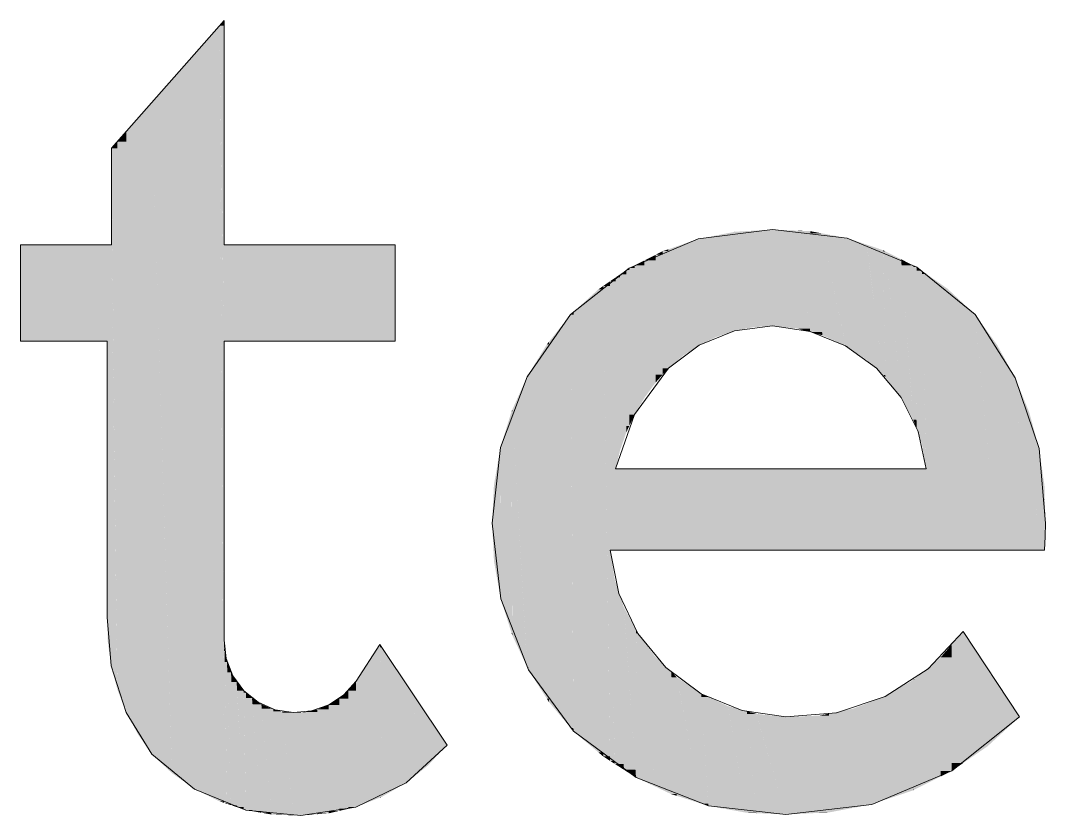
# Model space of a CAD drawing. Extents: x -1 to 1342, y -35 to 723.
# Drawn here: x 1244.445 to 1246.866, y 283.967 to 285.844 of the extents above; entities that cross this region are included whole.
import ezdxf

# ---------------------------------------------------------------- set-up
doc = ezdxf.new("R2010")
doc.units = 0
doc.layers.get('0').update_dxf_attribs({"lineweight": 18})
doc.layers.add('P11_Plankopf_Ausführung_AF_4_800 Plankopf', color=7, linetype='Continuous', lineweight=25)

# ---------------------------------------------------------------- blocks, each defined once
blk = doc.blocks.new('Referenz-A0SKLQSHLL', base_point=(1054.4775, 131.3883))
at = {"layer": 'P11_Plankopf_Ausführung_AF_4_800 Plankopf', "color": 0, "linetype": 'Continuous', "lineweight": 13, "ltscale": 16.9}
for p, q in [((1244.9254, 285.844), (1244.6594, 285.5422)), ((1244.9254, 285.3146), (1244.9254, 285.844)), ((1244.6594, 285.5422), (1244.6594, 285.3146)), ((1246.221, 285.3504), (1246.0455, 285.3282)), ((1246.3975, 285.3303), (1246.221, 285.3504)), ((1246.0455, 285.3282), (1245.8826, 285.2596)), ((1246.5614, 285.2616), (1246.3975, 285.3303)), ((1244.6594, 285.3146), (1244.4448, 285.3146)), ((1244.4448, 285.3146), (1244.4448, 285.087)), ((1245.3298, 285.3146), (1244.9254, 285.3146)), ((1245.3298, 285.087), (1245.3298, 285.3146)), ((1245.8826, 285.2596), (1245.7441, 285.1497)), ((1246.6994, 285.1497), (1246.5614, 285.2616)), ((1245.7441, 285.1497), (1245.6413, 285.003)), ((1246.7939, 285.0006), (1246.6994, 285.1497)), ((1246.1313, 285.1113), (1246.0476, 285.0773)), ((1246.221, 285.1228), (1246.1313, 285.1113)), ((1246.3101, 285.1098), (1246.221, 285.1228)), ((1246.3936, 285.0758), (1246.3101, 285.1098)), ((1244.4448, 285.087), (1244.6495, 285.087)), ((1244.6495, 285.087), (1244.6495, 284.435)), ((1244.9254, 284.3812), (1244.9254, 285.087)), ((1244.9254, 285.087), (1245.3298, 285.087)), ((1246.0476, 285.0773), (1245.9752, 285.0231)), ((1246.4665, 285.0228), (1246.3936, 285.0758)), ((1245.9752, 285.0231), (1245.895, 284.9135)), ((1246.5246, 284.954), (1246.4665, 285.0228)), ((1245.6413, 285.003), (1245.5782, 284.8355)), ((1246.8504, 284.8333), (1246.7939, 285.0006)), ((1246.5646, 284.8732), (1246.5246, 284.954)), ((1245.895, 284.9135), (1245.8503, 284.7852)), ((1246.5841, 284.7852), (1246.5646, 284.8732)), ((1245.5782, 284.8355), (1245.5587, 284.6575)), ((1246.8655, 284.6575), (1246.8504, 284.8333)), ((1246.5841, 284.7852), (1245.8503, 284.7852)), ((1245.5587, 284.6575), (1245.5789, 284.4786)), ((1246.8652, 284.6254), (1246.8655, 284.6575)), ((1246.8631, 284.5934), (1246.8652, 284.6254)), ((1245.8374, 284.5934), (1245.8578, 284.4912)), ((1245.8374, 284.5934), (1246.8631, 284.5934)), ((1245.5789, 284.4786), (1245.6444, 284.3109)), ((1245.8578, 284.4912), (1245.9024, 284.397)), ((1244.6495, 284.435), (1244.6589, 284.3201)), ((1246.5883, 284.3136), (1246.671, 284.4016)), ((1246.8042, 284.1996), (1246.671, 284.4016)), ((1244.9254, 284.3812), (1244.9302, 284.3377)), ((1245.9024, 284.397), (1245.9686, 284.3165)), ((1245.2937, 284.371), (1245.2375, 284.2841)), ((1245.4521, 284.1332), (1245.2937, 284.371)), ((1244.9302, 284.3377), (1244.946, 284.2969)), ((1244.6589, 284.3201), (1244.6946, 284.2104)), ((1245.6444, 284.3109), (1245.7509, 284.1657)), ((1245.9686, 284.3165), (1246.0524, 284.2545)), ((1246.4867, 284.2483), (1246.5883, 284.3136)), ((1244.946, 284.2969), (1244.9719, 284.2616)), ((1245.2086, 284.2521), (1245.2375, 284.2841)), ((1244.9719, 284.2616), (1245.006, 284.2342)), ((1246.0524, 284.2545), (1246.1488, 284.2147)), ((1245.006, 284.2342), (1245.046, 284.2165)), ((1245.1728, 284.2282), (1245.2086, 284.2521)), ((1246.3723, 284.2095), (1246.4867, 284.2483)), ((1244.6946, 284.2104), (1244.7546, 284.1118)), ((1245.046, 284.2165), (1245.0893, 284.2098)), ((1245.0893, 284.2098), (1245.1322, 284.2138)), ((1245.1322, 284.2138), (1245.1728, 284.2282)), ((1246.1488, 284.2147), (1246.252, 284.1996)), ((1246.252, 284.1996), (1246.3723, 284.2095)), ((1246.6441, 284.0721), (1246.8042, 284.1996)), ((1245.7509, 284.1657), (1245.8985, 284.0566)), ((1245.3555, 284.044), (1245.4521, 284.1332)), ((1244.7546, 284.1118), (1244.8561, 284.0295)), ((1246.4552, 283.9933), (1246.6441, 284.0721)), ((1245.237, 283.9869), (1245.3555, 284.044)), ((1245.8985, 284.0566), (1246.0695, 283.9896)), ((1244.8561, 284.0295), (1244.977, 283.9799)), ((1246.0695, 283.9896), (1246.252, 283.9693)), ((1246.252, 283.9693), (1246.4552, 283.9933)), ((1244.977, 283.9799), (1245.107, 283.967)), ((1245.107, 283.967), (1245.237, 283.9869))]:
    blk.add_line(p, q, dxfattribs=at)
at = {"layer": 'P11_Plankopf_Ausführung_AF_4_800 Plankopf', "color": 0, "linetype": 'Continuous', "lineweight": 0, "ltscale": 0.0169}
for points in [[(1244.9147, 285.7653), (1244.8561, 285.7653), (1244.9147, 285.8318)], [(1244.9254, 285.8318), (1244.9147, 285.8318), (1244.9254, 285.844)], [(1244.9254, 284.0003), (1244.9147, 284.0003), (1244.9147, 285.8318)], [(1244.9254, 285.3146), (1244.9254, 285.8318), (1244.9147, 285.8318)], [(1244.9254, 284.3812), (1244.9232, 284.3812), (1244.9147, 285.8318)], [(1244.9254, 285.087), (1244.9202, 285.087), (1244.9147, 285.8318)], [(1244.9254, 285.3146), (1244.9222, 285.3146), (1244.9147, 285.8318)], [(1244.8561, 285.7044), (1244.8024, 285.7044), (1244.8561, 285.7653)], [(1244.9138, 284.0295), (1244.8561, 284.0295), (1244.8561, 285.7653)], [(1244.9147, 284.0003), (1244.9147, 285.7653), (1244.8561, 285.7653)], [(1244.8024, 285.6502), (1244.7546, 285.6502), (1244.8024, 285.7044)], [(1244.8549, 284.067), (1244.8024, 284.067), (1244.8024, 285.7044)], [(1244.8561, 284.0295), (1244.8561, 285.7044), (1244.8024, 285.7044)], [(1244.7546, 285.6129), (1244.7217, 285.6129), (1244.7546, 285.6502)], [(1244.801, 284.1118), (1244.7546, 284.1118), (1244.7546, 285.6502)], [(1244.8024, 284.067), (1244.8024, 285.6502), (1244.7546, 285.6502)], [(1244.7217, 285.5821), (1244.6946, 285.5821), (1244.7217, 285.6129)], [(1244.7536, 284.1593), (1244.7217, 284.1593), (1244.7217, 285.6129)], [(1244.7546, 284.1118), (1244.7546, 285.6129), (1244.7217, 285.6129)], [(1244.6946, 285.5583), (1244.6736, 285.5583), (1244.6946, 285.5821)], [(1244.7208, 284.2104), (1244.6946, 284.2104), (1244.6946, 285.5821)], [(1244.7217, 284.1593), (1244.7217, 285.5821), (1244.6946, 285.5821)], [(1244.6736, 285.5422), (1244.6594, 285.5422), (1244.6736, 285.5583)], [(1244.6619, 285.3146), (1244.6594, 285.3146), (1244.6594, 285.5422)], [(1244.6736, 284.2642), (1244.6736, 285.5422), (1244.6594, 285.5422)], [(1244.6938, 284.2642), (1244.6736, 284.2642), (1244.6736, 285.5583)], [(1244.6946, 284.2104), (1244.6946, 285.5583), (1244.6736, 285.5583)], [(1246.1313, 285.3366), (1246.0883, 285.3366), (1246.1313, 285.345)], [(1246.1325, 285.345), (1246.1313, 285.345), (1246.1325, 285.3452)], [(1246.1325, 285.1115), (1246.1313, 285.1115), (1246.1313, 285.345)], [(1246.1325, 285.1115), (1246.1325, 285.345), (1246.1313, 285.345)], [(1246.1758, 285.3452), (1246.1325, 285.3452), (1246.1758, 285.3477)], [(1246.1758, 285.1199), (1246.1325, 285.1199), (1246.1325, 285.3452)], [(1246.1758, 285.1199), (1246.1758, 285.3452), (1246.1325, 285.3452)], [(1246.221, 285.3477), (1246.1758, 285.3477), (1246.221, 285.3504)], [(1246.221, 285.1228), (1246.1758, 285.1228), (1246.1758, 285.3477)], [(1246.221, 285.1228), (1246.221, 285.3477), (1246.1758, 285.3477)], [(1246.2792, 285.1228), (1246.221, 285.1228), (1246.221, 285.3504)], [(1246.2808, 285.3478), (1246.2216, 285.3478), (1246.221, 285.3504)], [(1246.2808, 285.1165), (1246.2808, 285.3478), (1246.2216, 285.3478)], [(1246.309, 285.1165), (1246.2808, 285.1165), (1246.2808, 285.3478)], [(1246.31, 285.3466), (1246.2809, 285.3466), (1246.2808, 285.3478)], [(1246.31, 285.1086), (1246.31, 285.3466), (1246.2809, 285.3466)], [(1246.3379, 285.1086), (1246.31, 285.1086), (1246.31, 285.3466)], [(1246.3388, 285.3412), (1246.3106, 285.3412), (1246.31, 285.3466)], [(1246.0455, 285.3158), (1246.0096, 285.3158), (1246.0455, 285.3282)], [(1246.0476, 285.3282), (1246.0455, 285.3282), (1246.0476, 285.3285)], [(1246.0476, 285.0773), (1246.0455, 285.0773), (1246.0455, 285.3282)], [(1246.0476, 285.0773), (1246.0476, 285.3282), (1246.0455, 285.3282)], [(1246.0883, 285.3285), (1246.0476, 285.3285), (1246.0883, 285.3366)], [(1246.0883, 285.097), (1246.0476, 285.097), (1246.0476, 285.3285)], [(1246.0883, 285.097), (1246.0883, 285.3285), (1246.0476, 285.3285)], [(1246.1313, 285.1113), (1246.0883, 285.1113), (1246.0883, 285.3366)], [(1246.1313, 285.1113), (1246.1313, 285.3366), (1246.0883, 285.3366)], [(1246.3388, 285.1007), (1246.3388, 285.3412), (1246.3106, 285.3412)], [(1246.3884, 285.1007), (1246.3388, 285.1007), (1246.3388, 285.3412)], [(1246.3936, 285.331), (1246.3409, 285.331), (1246.3388, 285.3412)], [(1246.3936, 285.0758), (1246.3936, 285.331), (1246.3409, 285.331)], [(1246.3975, 285.0758), (1246.3936, 285.0758), (1246.3936, 285.331)], [(1246.3975, 285.3303), (1246.3936, 285.3303), (1246.3936, 285.331)], [(1246.3975, 285.0732), (1246.3975, 285.3303), (1246.3936, 285.3303)], [(1246.4387, 285.0732), (1246.3975, 285.0732), (1246.3975, 285.3303)], [(1246.4436, 285.3147), (1246.4, 285.3147), (1246.3975, 285.3303)], [(1244.4448, 285.087), (1244.6495, 285.087), (1244.4448, 285.3146)], [(1244.6495, 285.087), (1244.6495, 285.3146), (1244.4448, 285.3146)], [(1244.6498, 285.087), (1244.6495, 285.087), (1244.6495, 285.3146)], [(1244.6509, 284.3773), (1244.6509, 285.3146), (1244.6495, 285.3146)], [(1244.6585, 284.3773), (1244.6509, 284.3773), (1244.6509, 285.3146)], [(1244.6589, 284.3201), (1244.6589, 285.3146), (1244.6509, 285.3146)], [(1244.6594, 284.3201), (1244.6589, 284.3201), (1244.6589, 285.3146)], [(1244.6594, 284.3184), (1244.6594, 285.3146), (1244.6589, 285.3146)], [(1244.6736, 284.2642), (1244.6619, 285.3146), (1244.6594, 285.3146)], [(1244.6728, 284.3184), (1244.6594, 284.3184), (1244.6594, 285.3146)], [(1244.9254, 285.087), (1244.9254, 285.3146), (1244.9222, 285.3146)], [(1244.9254, 285.087), (1245.3298, 285.087), (1244.9254, 285.3146)], [(1245.3298, 285.087), (1245.3298, 285.3146), (1244.9254, 285.3146)], [(1245.9617, 285.2909), (1245.9449, 285.2909), (1245.9617, 285.2994)], [(1245.9752, 285.2994), (1245.9617, 285.2994), (1245.9752, 285.304)], [(1245.9752, 285.0231), (1245.9617, 285.0231), (1245.9617, 285.2994)], [(1245.9752, 285.0231), (1245.9752, 285.2994), (1245.9617, 285.2994)], [(1246.0096, 285.304), (1245.9752, 285.304), (1246.0096, 285.3158)], [(1246.0096, 285.0525), (1245.9752, 285.0525), (1245.9752, 285.304)], [(1246.0096, 285.0525), (1246.0096, 285.304), (1245.9752, 285.304)], [(1246.0455, 285.076), (1246.0096, 285.076), (1246.0096, 285.3158)], [(1246.0455, 285.076), (1246.0455, 285.3158), (1246.0096, 285.3158)], [(1246.4436, 285.0424), (1246.4436, 285.3147), (1246.4, 285.3147)], [(1246.4775, 285.0424), (1246.4436, 285.0424), (1246.4436, 285.3147)], [(1246.4819, 285.3018), (1246.4453, 285.3018), (1246.4436, 285.3147)], [(1246.4819, 285.0069), (1246.4819, 285.3018), (1246.4453, 285.3018)], [(1246.4876, 285.0069), (1246.4819, 285.0069), (1246.4819, 285.3018)], [(1246.4877, 285.2988), (1246.482, 285.2988), (1246.4819, 285.3018)], [(1246.4877, 285.0015), (1246.4877, 285.2988), (1246.482, 285.2988)], [(1246.5195, 285.0015), (1246.4877, 285.0015), (1246.4877, 285.2988)], [(1246.5246, 285.2802), (1246.4897, 285.2802), (1246.4877, 285.2988)], [(1245.918, 285.2658), (1245.895, 285.2658), (1245.918, 285.2774)], [(1245.9449, 285.2774), (1245.918, 285.2774), (1245.9449, 285.2909)], [(1245.9449, 284.9893), (1245.918, 284.9893), (1245.918, 285.2774)], [(1245.9449, 284.9893), (1245.9449, 285.2774), (1245.918, 285.2774)], [(1245.9617, 285.0081), (1245.9449, 285.0081), (1245.9449, 285.2909)], [(1245.9617, 285.0081), (1245.9617, 285.2909), (1245.9449, 285.2909)], [(1246.5246, 284.954), (1246.5246, 285.2802), (1246.4897, 285.2802)], [(1246.5494, 284.954), (1246.5246, 284.954), (1246.5246, 285.2802)], [(1246.5535, 285.2656), (1246.5257, 285.2656), (1246.5246, 285.2802)], [(1245.8759, 285.2447), (1245.8609, 285.2447), (1245.8759, 285.2549)], [(1245.8826, 285.2549), (1245.8759, 285.2549), (1245.8826, 285.2596)], [(1245.8826, 284.8868), (1245.8759, 284.8868), (1245.8759, 285.2549)], [(1245.8826, 284.8868), (1245.8826, 285.2549), (1245.8759, 285.2549)], [(1245.895, 285.2596), (1245.8826, 285.2596), (1245.895, 285.2658)], [(1245.895, 284.9135), (1245.8826, 284.9135), (1245.8826, 285.2596)], [(1245.895, 284.9135), (1245.895, 285.2596), (1245.8826, 285.2596)], [(1245.918, 284.9526), (1245.895, 284.9526), (1245.895, 285.2658)], [(1245.918, 284.9526), (1245.918, 285.2658), (1245.895, 285.2658)], [(1246.5535, 284.9012), (1246.5535, 285.2656), (1246.5257, 285.2656)], [(1246.5609, 284.9012), (1246.5535, 284.9012), (1246.5535, 285.2656)], [(1246.5614, 285.2616), (1246.5535, 285.2616), (1246.5535, 285.2656)], [(1246.5614, 284.8786), (1246.5614, 285.2616), (1246.5535, 285.2616)], [(1246.5725, 284.8786), (1246.5614, 284.8786), (1246.5614, 285.2616)], [(1246.5735, 285.2531), (1246.5616, 285.2531), (1246.5614, 285.2616)], [(1246.5735, 284.8444), (1246.5735, 285.2531), (1246.5616, 285.2531)], [(1246.5827, 284.8444), (1246.5735, 284.8444), (1246.5735, 285.2531)], [(1246.5841, 285.2457), (1246.5736, 285.2457), (1246.5735, 285.2531)], [(1245.8374, 285.2173), (1245.8211, 285.2173), (1245.8374, 285.2285)], [(1245.8503, 285.2285), (1245.8374, 285.2285), (1245.8503, 285.2374)], [(1245.8374, 284.5934), (1245.8503, 284.5934), (1245.8374, 285.2285)], [(1245.8503, 284.5934), (1245.8503, 285.2285), (1245.8374, 285.2285)], [(1245.8609, 285.2374), (1245.8503, 285.2374), (1245.8609, 285.2447)], [(1245.8609, 284.8294), (1245.8503, 284.8294), (1245.8503, 285.2374)], [(1245.8609, 284.8294), (1245.8609, 285.2374), (1245.8503, 285.2374)], [(1245.8759, 284.8723), (1245.8609, 284.8723), (1245.8609, 285.2447)], [(1245.8759, 284.8723), (1245.8759, 285.2447), (1245.8609, 285.2447)], [(1246.5841, 284.7852), (1246.5841, 285.2457), (1246.5736, 285.2457)], [(1246.5841, 284.5934), (1246.6344, 284.5934), (1246.5841, 285.2457)], [(1246.6344, 285.2105), (1246.5868, 285.2105), (1246.5841, 285.2457)], [(1245.8096, 285.1559), (1245.7509, 285.1559), (1245.8096, 285.2093)], [(1245.8211, 285.2093), (1245.8096, 285.2093), (1245.8211, 285.2173)], [(1245.821, 284.116), (1245.8096, 284.116), (1245.8096, 285.2093)], [(1245.8211, 284.1063), (1245.8211, 285.2093), (1245.8096, 285.2093)], [(1245.8372, 284.1063), (1245.8211, 284.1063), (1245.8211, 285.2173)], [(1245.8374, 284.0958), (1245.8374, 285.2173), (1245.8211, 285.2173)], [(1246.6344, 284.5934), (1246.6344, 285.2105), (1246.5868, 285.2105)], [(1246.6344, 284.5934), (1246.6994, 284.5934), (1246.6344, 285.2105)], [(1246.6994, 285.1497), (1246.6408, 285.1497), (1246.6344, 285.2105)], [(1245.7441, 285.0856), (1245.6929, 285.0856), (1245.7441, 285.1497)], [(1245.7509, 285.1497), (1245.7441, 285.1497), (1245.7509, 285.1559)], [(1245.7508, 284.1738), (1245.7441, 284.1738), (1245.7441, 285.1497)], [(1245.7509, 284.1657), (1245.7509, 285.1497), (1245.7441, 285.1497)], [(1245.8068, 284.1657), (1245.7509, 284.1657), (1245.7509, 285.1559)], [(1245.8096, 284.116), (1245.8096, 285.1559), (1245.7509, 285.1559)], [(1246.6994, 284.5934), (1246.6994, 285.1497), (1246.6408, 285.1497)], [(1246.6994, 284.5934), (1246.7512, 284.5934), (1246.6994, 285.1497)], [(1246.7512, 285.078), (1246.7061, 285.078), (1246.6994, 285.1497)], [(1246.0883, 285.097), (1246.1313, 285.1113), (1246.0883, 285.1113)], [(1246.1313, 285.1113), (1246.1325, 285.1115), (1246.1313, 285.1115)], [(1246.1325, 285.1115), (1246.1758, 285.1199), (1246.1325, 285.1199)], [(1246.1758, 285.1199), (1246.221, 285.1228), (1246.1758, 285.1228)], [(1246.2808, 285.1165), (1246.2792, 285.1228), (1246.221, 285.1228)], [(1246.31, 285.1086), (1246.309, 285.1165), (1246.2808, 285.1165)], [(1246.3388, 285.1007), (1246.3379, 285.1086), (1246.31, 285.1086)], [(1244.6509, 284.3773), (1244.6498, 285.087), (1244.6495, 285.087)], [(1244.6508, 284.435), (1244.6495, 284.435), (1244.6495, 285.087)], [(1244.9254, 284.3812), (1244.9254, 285.087), (1244.9202, 285.087)], [(1245.6881, 285.0081), (1245.6444, 285.0081), (1245.6881, 285.0796)], [(1245.6929, 285.0796), (1245.6881, 285.0796), (1245.6929, 285.0856)], [(1245.6929, 284.2424), (1245.6881, 284.2424), (1245.6881, 285.0796)], [(1245.6929, 284.2348), (1245.6929, 285.0796), (1245.6881, 285.0796)], [(1245.7407, 284.2348), (1245.6929, 284.2348), (1245.6929, 285.0856)], [(1245.7441, 284.1738), (1245.7441, 285.0856), (1245.6929, 285.0856)], [(1246.0455, 285.076), (1246.0476, 285.0773), (1246.0455, 285.0773)], [(1246.0476, 285.0773), (1246.0883, 285.097), (1246.0476, 285.097)], [(1246.3936, 285.0758), (1246.3884, 285.1007), (1246.3388, 285.1007)], [(1246.7512, 284.5934), (1246.7512, 285.078), (1246.7061, 285.078)], [(1246.7512, 284.5934), (1246.7939, 284.5934), (1246.7512, 285.078)], [(1246.7939, 285.0006), (1246.758, 285.0006), (1246.7512, 285.078)], [(1246.0096, 285.0525), (1246.0455, 285.076), (1246.0096, 285.076)], [(1246.3975, 285.0732), (1246.3975, 285.0758), (1246.3936, 285.0758)], [(1246.4436, 285.0424), (1246.4387, 285.0732), (1246.3975, 285.0732)], [(1245.9752, 285.0231), (1246.0096, 285.0525), (1245.9752, 285.0525)], [(1246.4819, 285.0069), (1246.4775, 285.0424), (1246.4436, 285.0424)], [(1245.6444, 285.003), (1245.6413, 285.003), (1245.6444, 285.0081)], [(1245.6842, 284.3109), (1245.6444, 284.3109), (1245.6444, 285.0081)], [(1245.6881, 284.2424), (1245.6881, 285.0081), (1245.6444, 285.0081)], [(1245.9449, 284.9893), (1245.9617, 285.0081), (1245.9449, 285.0081)], [(1245.9617, 285.0081), (1245.9752, 285.0231), (1245.9617, 285.0231)], [(1246.4877, 285.0015), (1246.4876, 285.0069), (1246.4819, 285.0069)], [(1245.6413, 284.925), (1245.6062, 284.925), (1245.6413, 285.003)], [(1245.6444, 284.3175), (1245.6413, 284.3175), (1245.6413, 285.003)], [(1245.6444, 284.3109), (1245.6444, 285.003), (1245.6413, 285.003)], [(1245.918, 284.9526), (1245.9449, 284.9893), (1245.918, 284.9893)], [(1246.5246, 284.954), (1246.5195, 285.0015), (1246.4877, 285.0015)], [(1246.7939, 284.5934), (1246.7939, 285.0006), (1246.758, 285.0006)], [(1246.7939, 284.5934), (1246.8272, 284.5934), (1246.7939, 285.0006)], [(1246.8272, 284.9187), (1246.8006, 284.9187), (1246.7939, 285.0006)], [(1245.895, 284.9135), (1245.918, 284.9526), (1245.895, 284.9526)], [(1246.5535, 284.9012), (1246.5494, 284.954), (1246.5246, 284.954)], [(1245.6045, 284.8377), (1245.5789, 284.8377), (1245.6045, 284.9212)], [(1245.6062, 284.9212), (1245.6045, 284.9212), (1245.6062, 284.925)], [(1245.6061, 284.3979), (1245.6045, 284.3979), (1245.6045, 284.9212)], [(1245.6062, 284.3926), (1245.6062, 284.9212), (1245.6045, 284.9212)], [(1245.6369, 284.3926), (1245.6062, 284.3926), (1245.6062, 284.925)], [(1245.6413, 284.3175), (1245.6413, 284.925), (1245.6062, 284.925)], [(1245.8826, 284.8868), (1245.895, 284.9135), (1245.8826, 284.9135)], [(1246.8272, 284.5934), (1246.8272, 284.9187), (1246.8006, 284.9187)], [(1246.8272, 284.5934), (1246.8504, 284.5934), (1246.8272, 284.9187)], [(1246.8504, 284.8333), (1246.8333, 284.8333), (1246.8272, 284.9187)], [(1245.8759, 284.8723), (1245.8826, 284.8868), (1245.8759, 284.8868)], [(1246.5614, 284.8786), (1246.5609, 284.9012), (1246.5535, 284.9012)], [(1245.8609, 284.8294), (1245.8759, 284.8723), (1245.8609, 284.8723)], [(1246.5735, 284.8444), (1246.5725, 284.8786), (1246.5614, 284.8786)], [(1245.5782, 284.7477), (1245.563, 284.7477), (1245.5782, 284.8355)], [(1245.5789, 284.8355), (1245.5782, 284.8355), (1245.5789, 284.8377)], [(1245.5788, 284.4823), (1245.5782, 284.4823), (1245.5782, 284.8355)], [(1245.5789, 284.4786), (1245.5789, 284.8355), (1245.5782, 284.8355)], [(1245.5998, 284.4786), (1245.5789, 284.4786), (1245.5789, 284.8377)], [(1245.6045, 284.3979), (1245.6045, 284.8377), (1245.5789, 284.8377)], [(1246.5841, 284.7852), (1246.5827, 284.8444), (1246.5735, 284.8444)], [(1245.8503, 284.7852), (1245.8609, 284.8294), (1245.8503, 284.8294)], [(1246.8504, 284.5934), (1246.8504, 284.8333), (1246.8333, 284.8333)], [(1246.8504, 284.5934), (1246.8631, 284.5934), (1246.8504, 284.8333)], [(1246.8631, 284.7465), (1246.855, 284.7465), (1246.8504, 284.8333)], [(1245.8503, 284.5934), (1246.5841, 284.5934), (1245.8503, 284.7852)], [(1246.5841, 284.5934), (1246.5841, 284.7852), (1245.8503, 284.7852)], [(1245.5629, 284.6575), (1245.5587, 284.6575), (1245.5629, 284.7471)], [(1245.563, 284.7471), (1245.5629, 284.7471), (1245.563, 284.7477)], [(1245.5629, 284.5695), (1245.5629, 284.5695), (1245.5629, 284.7471)], [(1245.563, 284.5674), (1245.563, 284.7471), (1245.5629, 284.7471)], [(1245.5733, 284.5674), (1245.563, 284.5674), (1245.563, 284.7477)], [(1245.5782, 284.4823), (1245.5782, 284.7477), (1245.563, 284.7477)], [(1246.8631, 284.5934), (1246.8631, 284.7465), (1246.855, 284.7465)], [(1246.8632, 284.5946), (1246.8631, 284.5946), (1246.8631, 284.7465)], [(1246.8632, 284.7459), (1246.8631, 284.7459), (1246.8631, 284.7465)], [(1246.8632, 284.5946), (1246.8632, 284.7459), (1246.8631, 284.7459)], [(1246.864, 284.6041), (1246.8632, 284.6041), (1246.8632, 284.7459)], [(1246.864, 284.7144), (1246.8634, 284.7144), (1246.8632, 284.7459)], [(1246.864, 284.6041), (1246.864, 284.7144), (1246.8634, 284.7144)], [(1246.8647, 284.6147), (1246.864, 284.6147), (1246.864, 284.7144)], [(1246.8647, 284.687), (1246.8642, 284.687), (1246.864, 284.7144)], [(1246.8647, 284.6147), (1246.8647, 284.687), (1246.8642, 284.687)], [(1246.8652, 284.6254), (1246.8647, 284.6254), (1246.8647, 284.687)], [(1246.8652, 284.6677), (1246.8649, 284.6677), (1246.8647, 284.687)], [(1246.8652, 284.6254), (1246.8652, 284.6677), (1246.8649, 284.6677)], [(1246.8655, 284.635), (1246.8652, 284.635), (1246.8652, 284.6677)], [(1246.8655, 284.6575), (1246.8653, 284.6575), (1246.8652, 284.6677)], [(1245.5629, 284.5695), (1245.5629, 284.6575), (1245.5587, 284.6575)], [(1246.8655, 284.635), (1246.8655, 284.6575), (1246.8653, 284.6575)], [(1246.8655, 284.6361), (1246.8655, 284.6361), (1246.8655, 284.6575)], [(1246.8655, 284.6547), (1246.8655, 284.6547), (1246.8655, 284.6575)], [(1246.8655, 284.6361), (1246.8655, 284.6547), (1246.8655, 284.6547)], [(1246.8656, 284.6468), (1246.8655, 284.6468), (1246.8655, 284.6547)], [(1246.8655, 284.6361), (1246.8656, 284.6468), (1246.8655, 284.6468)], [(1246.8647, 284.6147), (1246.8652, 284.6254), (1246.8647, 284.6254)], [(1246.8652, 284.6254), (1246.8655, 284.635), (1246.8652, 284.635)], [(1246.8655, 284.635), (1246.8655, 284.6361), (1246.8655, 284.6361)], [(1245.848, 284.0958), (1245.8374, 284.0958), (1245.8374, 284.5934)], [(1245.8482, 284.5247), (1245.8388, 284.5247), (1245.8374, 284.5934)], [(1246.8631, 284.5934), (1246.8632, 284.5946), (1246.8631, 284.5946)], [(1246.8632, 284.5946), (1246.864, 284.6041), (1246.8632, 284.6041)], [(1246.864, 284.6041), (1246.8647, 284.6147), (1246.864, 284.6147)], [(1245.563, 284.5674), (1245.5629, 284.5695), (1245.5629, 284.5695)], [(1245.5782, 284.4823), (1245.5733, 284.5674), (1245.563, 284.5674)], [(1245.8482, 284.0889), (1245.8482, 284.5247), (1245.8388, 284.5247)], [(1245.8694, 284.0889), (1245.8482, 284.0889), (1245.8482, 284.5247)], [(1245.87, 284.4586), (1245.8514, 284.4586), (1245.8482, 284.5247)], [(1245.5789, 284.4786), (1245.5788, 284.4823), (1245.5782, 284.4823)], [(1245.6045, 284.3979), (1245.5998, 284.4786), (1245.5789, 284.4786)], [(1245.87, 284.0749), (1245.87, 284.4586), (1245.8514, 284.4586)], [(1245.8972, 284.0749), (1245.87, 284.0749), (1245.87, 284.4586)], [(1245.8985, 284.4044), (1245.8739, 284.4044), (1245.87, 284.4586)], [(1244.6509, 284.3773), (1244.6508, 284.435), (1244.6495, 284.435)], [(1245.8985, 284.0566), (1245.8985, 284.4044), (1245.8739, 284.4044)], [(1245.9024, 284.0566), (1245.8985, 284.0566), (1245.8985, 284.4044)], [(1245.9024, 284.397), (1245.8986, 284.397), (1245.8985, 284.4044)], [(1246.671, 284.3706), (1246.6441, 284.3706), (1246.671, 284.4016)], [(1246.7286, 284.1303), (1246.671, 284.1303), (1246.671, 284.4016)], [(1246.7286, 284.3143), (1246.6895, 284.3143), (1246.671, 284.4016)], [(1244.6589, 284.3201), (1244.6585, 284.3773), (1244.6509, 284.3773)], [(1244.9254, 283.9968), (1244.9254, 284.3812), (1244.9232, 284.3812)], [(1244.9269, 283.9968), (1244.9254, 283.9968), (1244.9254, 284.3812)], [(1244.9269, 284.3549), (1244.9255, 284.3549), (1244.9254, 284.3812)], [(1245.6062, 284.3926), (1245.6061, 284.3979), (1245.6045, 284.3979)], [(1245.6413, 284.3175), (1245.6369, 284.3926), (1245.6062, 284.3926)], [(1245.9024, 284.0547), (1245.9024, 284.397), (1245.8986, 284.397)], [(1245.9421, 284.0547), (1245.9024, 284.0547), (1245.9024, 284.397)], [(1245.9444, 284.3415), (1245.9088, 284.3415), (1245.9024, 284.397)], [(1244.9269, 283.9963), (1244.9269, 284.3549), (1244.9255, 284.3549)], [(1244.9324, 283.9963), (1244.9269, 283.9963), (1244.9269, 284.3549)], [(1244.9325, 284.3292), (1244.9273, 284.3292), (1244.9269, 284.3549)], [(1245.2937, 284.2841), (1245.2375, 284.2841), (1245.2937, 284.371)], [(1245.2984, 284.011), (1245.2937, 284.011), (1245.2937, 284.371)], [(1245.2984, 284.364), (1245.2938, 284.364), (1245.2937, 284.371)], [(1245.2984, 284.011), (1245.2984, 284.364), (1245.2938, 284.364)], [(1245.3555, 284.044), (1245.2984, 284.044), (1245.2984, 284.364)], [(1245.3555, 284.2782), (1245.3137, 284.2782), (1245.2984, 284.364)], [(1246.6441, 284.3407), (1246.6182, 284.3407), (1246.6441, 284.3706)], [(1246.671, 284.0906), (1246.6441, 284.0906), (1246.6441, 284.3706)], [(1246.671, 284.0906), (1246.671, 284.3706), (1246.6441, 284.3706)], [(1244.9325, 283.9945), (1244.9325, 284.3292), (1244.9273, 284.3292)], [(1244.9419, 283.9945), (1244.9325, 283.9945), (1244.9325, 284.3292)], [(1244.942, 284.3047), (1244.9332, 284.3047), (1244.9325, 284.3292)], [(1245.9444, 284.035), (1245.9444, 284.3415), (1245.9088, 284.3415)], [(1245.9798, 284.035), (1245.9444, 284.035), (1245.9444, 284.3415)], [(1245.9818, 284.3059), (1245.9485, 284.3059), (1245.9444, 284.3415)], [(1246.6182, 284.2891), (1246.5562, 284.2891), (1246.6182, 284.3407)], [(1246.6441, 284.0721), (1246.6182, 284.0721), (1246.6182, 284.3407)], [(1246.6441, 284.0721), (1246.6441, 284.3407), (1246.6182, 284.3407)], [(1244.6594, 284.3184), (1244.6594, 284.3201), (1244.6589, 284.3201)], [(1244.6736, 284.2642), (1244.6728, 284.3184), (1244.6594, 284.3184)], [(1244.942, 283.9913), (1244.942, 284.3047), (1244.9332, 284.3047)], [(1244.9551, 283.9913), (1244.942, 283.9913), (1244.942, 284.3047)], [(1244.9552, 284.282), (1244.9429, 284.282), (1244.942, 284.3047)], [(1245.6444, 284.3109), (1245.6444, 284.3175), (1245.6413, 284.3175)], [(1245.6881, 284.2424), (1245.6842, 284.3109), (1245.6444, 284.3109)], [(1245.9818, 284.0174), (1245.9818, 284.3059), (1245.9485, 284.3059)], [(1245.9946, 284.0174), (1245.9818, 284.0174), (1245.9818, 284.3059)], [(1245.9948, 284.2935), (1245.9823, 284.2935), (1245.9818, 284.3059)], [(1246.7286, 284.1303), (1246.7286, 284.3143), (1246.6895, 284.3143)], [(1246.8042, 284.1996), (1246.7286, 284.1996), (1246.7286, 284.3143)], [(1244.9552, 283.987), (1244.9552, 284.282), (1244.9429, 284.282)], [(1244.9716, 283.987), (1244.9552, 283.987), (1244.9552, 284.282)], [(1244.9719, 284.2616), (1244.9564, 284.2616), (1244.9552, 284.282)], [(1245.237, 284.262), (1245.2191, 284.262), (1245.237, 284.2835)], [(1245.2375, 284.2835), (1245.237, 284.2835), (1245.2375, 284.2841)], [(1245.2375, 283.9871), (1245.237, 283.9871), (1245.237, 284.2835)], [(1245.2375, 283.9871), (1245.2375, 284.2835), (1245.237, 284.2835)], [(1245.2937, 284.0092), (1245.2375, 284.0092), (1245.2375, 284.2841)], [(1245.2937, 284.0092), (1245.2937, 284.2841), (1245.2375, 284.2841)], [(1245.3555, 284.044), (1245.3555, 284.2782), (1245.3137, 284.2782)], [(1245.4071, 284.085), (1245.3555, 284.085), (1245.3555, 284.2782)], [(1245.4071, 284.2007), (1245.3762, 284.2007), (1245.3555, 284.2782)], [(1245.9948, 284.0133), (1245.9948, 284.2935), (1245.9823, 284.2935)], [(1246.0489, 284.0133), (1245.9948, 284.0133), (1245.9948, 284.2935)], [(1246.0524, 284.2545), (1246.0024, 284.2545), (1245.9948, 284.2935)], [(1246.5524, 284.2483), (1246.4867, 284.2483), (1246.5524, 284.2868)], [(1246.5562, 284.2868), (1246.5524, 284.2868), (1246.5562, 284.2891)], [(1246.5562, 284.028), (1246.5524, 284.028), (1246.5524, 284.2868)], [(1246.5562, 284.028), (1246.5562, 284.2868), (1246.5524, 284.2868)], [(1246.6182, 284.0591), (1246.5562, 284.0591), (1246.5562, 284.2891)], [(1246.6182, 284.0591), (1246.6182, 284.2891), (1246.5562, 284.2891)], [(1244.6946, 284.2104), (1244.6938, 284.2642), (1244.6736, 284.2642)], [(1244.9719, 283.9815), (1244.9719, 284.2616), (1244.9564, 284.2616)], [(1244.9769, 283.9815), (1244.9719, 283.9815), (1244.9719, 284.2616)], [(1244.977, 284.257), (1244.972, 284.257), (1244.9719, 284.2616)], [(1244.977, 283.9799), (1244.977, 284.257), (1244.972, 284.257)], [(1244.9914, 283.9799), (1244.977, 283.9799), (1244.977, 284.257)], [(1244.9915, 284.2441), (1244.9776, 284.2441), (1244.977, 284.257)], [(1245.2191, 284.2431), (1245.1974, 284.2431), (1245.2191, 284.262)], [(1245.237, 283.9869), (1245.2191, 283.9869), (1245.2191, 284.262)], [(1245.237, 283.9869), (1245.237, 284.262), (1245.2191, 284.262)], [(1246.0524, 283.995), (1246.0524, 284.2545), (1246.0024, 284.2545)], [(1246.0691, 283.995), (1246.0524, 283.995), (1246.0524, 284.2545)], [(1246.0695, 284.2466), (1246.0529, 284.2466), (1246.0524, 284.2545)], [(1244.9915, 283.9773), (1244.9915, 284.2441), (1244.9776, 284.2441)], [(1245.0133, 283.9773), (1244.9915, 283.9773), (1244.9915, 284.2441)], [(1245.0136, 284.2298), (1244.9927, 284.2298), (1244.9915, 284.2441)], [(1245.0136, 283.9735), (1245.0136, 284.2298), (1244.9927, 284.2298)], [(1245.0373, 283.9735), (1245.0136, 283.9735), (1245.0136, 284.2298)], [(1245.0377, 284.2192), (1245.0146, 284.2192), (1245.0136, 284.2298)], [(1245.1974, 284.2282), (1245.1728, 284.2282), (1245.1974, 284.2431)], [(1245.2191, 283.9828), (1245.1974, 283.9828), (1245.1974, 284.2431)], [(1245.2191, 283.9828), (1245.2191, 284.2431), (1245.1974, 284.2431)], [(1245.6929, 284.2348), (1245.6929, 284.2424), (1245.6881, 284.2424)], [(1245.7441, 284.1738), (1245.7407, 284.2348), (1245.6929, 284.2348)], [(1246.0695, 283.9896), (1246.0695, 284.2466), (1246.0529, 284.2466)], [(1246.1142, 283.9896), (1246.0695, 283.9896), (1246.0695, 284.2466)], [(1246.1156, 284.2253), (1246.0732, 284.2253), (1246.0695, 284.2466)], [(1246.4552, 284.2193), (1246.4115, 284.2193), (1246.4552, 284.2361)], [(1246.4867, 284.2361), (1246.4552, 284.2361), (1246.4867, 284.2483)], [(1246.4867, 284.0039), (1246.4552, 284.0039), (1246.4552, 284.2361)], [(1246.4867, 284.0039), (1246.4867, 284.2361), (1246.4552, 284.2361)], [(1246.5524, 284.0261), (1246.4867, 284.0261), (1246.4867, 284.2483)], [(1246.5524, 284.0261), (1246.5524, 284.2483), (1246.4867, 284.2483)], [(1244.7217, 284.1593), (1244.7208, 284.2104), (1244.6946, 284.2104)], [(1245.0377, 283.9693), (1245.0377, 284.2192), (1245.0146, 284.2192)], [(1245.0415, 283.9693), (1245.0377, 283.9693), (1245.0377, 284.2192)], [(1245.0415, 284.2182), (1245.0377, 284.2182), (1245.0377, 284.2192)], [(1245.0415, 283.9687), (1245.0415, 284.2182), (1245.0377, 284.2182)], [(1245.0631, 283.9687), (1245.0415, 283.9687), (1245.0415, 284.2182)], [(1245.0631, 284.2125), (1245.042, 284.2125), (1245.0415, 284.2182)], [(1245.0631, 283.9681), (1245.0631, 284.2125), (1245.042, 284.2125)], [(1245.0892, 283.9681), (1245.0631, 283.9681), (1245.0631, 284.2125)], [(1245.0893, 284.2098), (1245.0634, 284.2098), (1245.0631, 284.2125)], [(1245.0893, 283.9674), (1245.0893, 284.2098), (1245.0634, 284.2098)], [(1245.107, 284.2098), (1245.0893, 284.2098), (1245.107, 284.2107)], [(1245.107, 283.9674), (1245.0893, 283.9674), (1245.0893, 284.2098)], [(1245.107, 283.967), (1245.107, 284.2098), (1245.0893, 284.2098)], [(1245.118, 284.2107), (1245.107, 284.2107), (1245.118, 284.2113)], [(1245.118, 283.9678), (1245.107, 283.9678), (1245.107, 284.2107)], [(1245.118, 283.9678), (1245.118, 284.2107), (1245.107, 284.2107)], [(1245.1461, 284.2113), (1245.118, 284.2113), (1245.1461, 284.2174)], [(1245.1461, 283.97), (1245.118, 283.97), (1245.118, 284.2113)], [(1245.1461, 283.97), (1245.1461, 284.2113), (1245.118, 284.2113)], [(1245.1727, 284.2174), (1245.1461, 284.2174), (1245.1727, 284.2281)], [(1245.1727, 283.9721), (1245.1461, 283.9721), (1245.1461, 284.2174)], [(1245.1727, 283.9721), (1245.1727, 284.2174), (1245.1461, 284.2174)], [(1245.1728, 284.2281), (1245.1727, 284.2281), (1245.1728, 284.2282)], [(1245.1728, 283.9721), (1245.1727, 283.9721), (1245.1727, 284.2281)], [(1245.1728, 283.9721), (1245.1728, 284.2281), (1245.1727, 284.2281)], [(1245.1974, 283.9778), (1245.1728, 283.9778), (1245.1728, 284.2282)], [(1245.1974, 283.9778), (1245.1974, 284.2282), (1245.1728, 284.2282)], [(1246.1156, 283.9814), (1246.1156, 284.2253), (1246.0732, 284.2253)], [(1246.1586, 283.9814), (1246.1156, 283.9814), (1246.1156, 284.2253)], [(1246.16, 284.2131), (1246.1178, 284.2131), (1246.1156, 284.2253)], [(1246.16, 283.9734), (1246.16, 284.2131), (1246.1178, 284.2131)], [(1246.1826, 283.9734), (1246.16, 283.9734), (1246.16, 284.2131)], [(1246.1827, 284.2069), (1246.1606, 284.2069), (1246.16, 284.2131)], [(1246.1827, 283.9724), (1246.1827, 284.2069), (1246.1606, 284.2069)], [(1246.2511, 283.9724), (1246.1827, 283.9724), (1246.1827, 284.2069)], [(1246.252, 284.1996), (1246.1849, 284.1996), (1246.1827, 284.2069)], [(1246.3544, 284.2029), (1246.3325, 284.2029), (1246.3544, 284.2075)], [(1246.4115, 284.2075), (1246.3544, 284.2075), (1246.4115, 284.2193)], [(1246.4115, 283.985), (1246.3544, 283.985), (1246.3544, 284.2075)], [(1246.4115, 283.985), (1246.4115, 284.2075), (1246.3544, 284.2075)], [(1246.4552, 283.9933), (1246.4115, 283.9933), (1246.4115, 284.2193)], [(1246.4552, 283.9933), (1246.4552, 284.2193), (1246.4115, 284.2193)], [(1245.4071, 284.085), (1245.4071, 284.2007), (1245.3762, 284.2007)], [(1245.4521, 284.1332), (1245.4071, 284.1332), (1245.4071, 284.2007)], [(1246.252, 283.9693), (1246.252, 284.1996), (1246.1849, 284.1996)], [(1246.3325, 284.1996), (1246.252, 284.1996), (1246.3325, 284.2029)], [(1246.3325, 283.9732), (1246.252, 283.9732), (1246.252, 284.1996)], [(1246.3325, 283.9732), (1246.3325, 284.1996), (1246.252, 284.1996)], [(1246.3544, 283.9742), (1246.3325, 283.9742), (1246.3325, 284.2029)], [(1246.3544, 283.9742), (1246.3544, 284.2029), (1246.3325, 284.2029)], [(1246.7286, 284.1303), (1246.8042, 284.1996), (1246.7286, 284.1996)], [(1244.7546, 284.1118), (1244.7536, 284.1593), (1244.7217, 284.1593)], [(1245.7509, 284.1657), (1245.7508, 284.1738), (1245.7441, 284.1738)], [(1245.8096, 284.116), (1245.8068, 284.1657), (1245.7509, 284.1657)], [(1245.4071, 284.085), (1245.4521, 284.1332), (1245.4071, 284.1332)], [(1244.8024, 284.067), (1244.801, 284.1118), (1244.7546, 284.1118)], [(1245.8211, 284.1063), (1245.821, 284.116), (1245.8096, 284.116)], [(1246.671, 284.0906), (1246.7286, 284.1303), (1246.671, 284.1303)], [(1245.3555, 284.044), (1245.4071, 284.085), (1245.3555, 284.085)], [(1245.8374, 284.0958), (1245.8372, 284.1063), (1245.8211, 284.1063)], [(1245.8482, 284.0889), (1245.848, 284.0958), (1245.8374, 284.0958)], [(1245.87, 284.0749), (1245.8694, 284.0889), (1245.8482, 284.0889)], [(1246.6441, 284.0721), (1246.671, 284.0906), (1246.6441, 284.0906)], [(1244.8561, 284.0295), (1244.8549, 284.067), (1244.8024, 284.067)], [(1245.8985, 284.0566), (1245.8972, 284.0749), (1245.87, 284.0749)], [(1246.6182, 284.0591), (1246.6441, 284.0721), (1246.6182, 284.0721)], [(1245.2984, 284.011), (1245.3555, 284.044), (1245.2984, 284.044)], [(1245.9024, 284.0547), (1245.9024, 284.0566), (1245.8985, 284.0566)], [(1245.9444, 284.035), (1245.9421, 284.0547), (1245.9024, 284.0547)], [(1246.5562, 284.028), (1246.6182, 284.0591), (1246.5562, 284.0591)], [(1244.9147, 284.0003), (1244.9138, 284.0295), (1244.8561, 284.0295)], [(1245.9818, 284.0174), (1245.9798, 284.035), (1245.9444, 284.035)], [(1245.9948, 284.0133), (1245.9946, 284.0174), (1245.9818, 284.0174)], [(1246.0524, 283.995), (1246.0489, 284.0133), (1245.9948, 284.0133)], [(1246.4867, 284.0039), (1246.5524, 284.0261), (1246.4867, 284.0261)], [(1246.5524, 284.0261), (1246.5562, 284.028), (1246.5524, 284.028)], [(1244.9254, 283.9968), (1244.9254, 284.0003), (1244.9147, 284.0003)], [(1244.9269, 283.9963), (1244.9269, 283.9968), (1244.9254, 283.9968)], [(1244.9325, 283.9945), (1244.9324, 283.9963), (1244.9269, 283.9963)], [(1244.942, 283.9913), (1244.9419, 283.9945), (1244.9325, 283.9945)], [(1244.9552, 283.987), (1244.9551, 283.9913), (1244.942, 283.9913)], [(1245.2375, 283.9871), (1245.2937, 284.0092), (1245.2375, 284.0092)], [(1245.2937, 284.0092), (1245.2984, 284.011), (1245.2937, 284.011)], [(1246.0695, 283.9896), (1246.0691, 283.995), (1246.0524, 283.995)], [(1246.1156, 283.9814), (1246.1142, 283.9896), (1246.0695, 283.9896)], [(1246.4115, 283.985), (1246.4552, 283.9933), (1246.4115, 283.9933)], [(1246.4552, 283.9933), (1246.4867, 284.0039), (1246.4552, 284.0039)], [(1244.9719, 283.9815), (1244.9716, 283.987), (1244.9552, 283.987)], [(1244.977, 283.9799), (1244.9769, 283.9815), (1244.9719, 283.9815)], [(1244.9915, 283.9773), (1244.9914, 283.9799), (1244.977, 283.9799)], [(1245.0136, 283.9735), (1245.0133, 283.9773), (1244.9915, 283.9773)], [(1245.0377, 283.9693), (1245.0373, 283.9735), (1245.0136, 283.9735)], [(1245.0415, 283.9687), (1245.0415, 283.9693), (1245.0377, 283.9693)], [(1245.0631, 283.9681), (1245.0631, 283.9687), (1245.0415, 283.9687)], [(1245.0893, 283.9674), (1245.0892, 283.9681), (1245.0631, 283.9681)], [(1245.107, 283.967), (1245.107, 283.9674), (1245.0893, 283.9674)], [(1245.107, 283.967), (1245.118, 283.9678), (1245.107, 283.9678)], [(1245.118, 283.9678), (1245.1461, 283.97), (1245.118, 283.97)], [(1245.1461, 283.97), (1245.1727, 283.9721), (1245.1461, 283.9721)], [(1245.1727, 283.9721), (1245.1728, 283.9721), (1245.1727, 283.9721)], [(1245.1728, 283.9721), (1245.1974, 283.9778), (1245.1728, 283.9778)], [(1245.1974, 283.9778), (1245.2191, 283.9828), (1245.1974, 283.9828)], [(1245.2191, 283.9828), (1245.237, 283.9869), (1245.2191, 283.9869)], [(1245.237, 283.9869), (1245.2375, 283.9871), (1245.237, 283.9871)], [(1246.16, 283.9734), (1246.1586, 283.9814), (1246.1156, 283.9814)], [(1246.1827, 283.9724), (1246.1826, 283.9734), (1246.16, 283.9734)], [(1246.252, 283.9693), (1246.2511, 283.9724), (1246.1827, 283.9724)], [(1246.252, 283.9693), (1246.3325, 283.9732), (1246.252, 283.9732)], [(1246.3325, 283.9732), (1246.3544, 283.9742), (1246.3325, 283.9742)], [(1246.3544, 283.9742), (1246.4115, 283.985), (1246.3544, 283.985)]]:
    blk.add_solid(points, dxfattribs=at)

msp = doc.modelspace()

# ---------------------------------------------------------------- block references
at = {"color": 8, "lineweight": 25, "ltscale": 0.25, "true_color": 0x808080}
msp.add_blockref('Referenz-A0SKLQSHLL', (1054.4775, 131.3883), dxfattribs=at)

doc.saveas('drawing.dxf')
